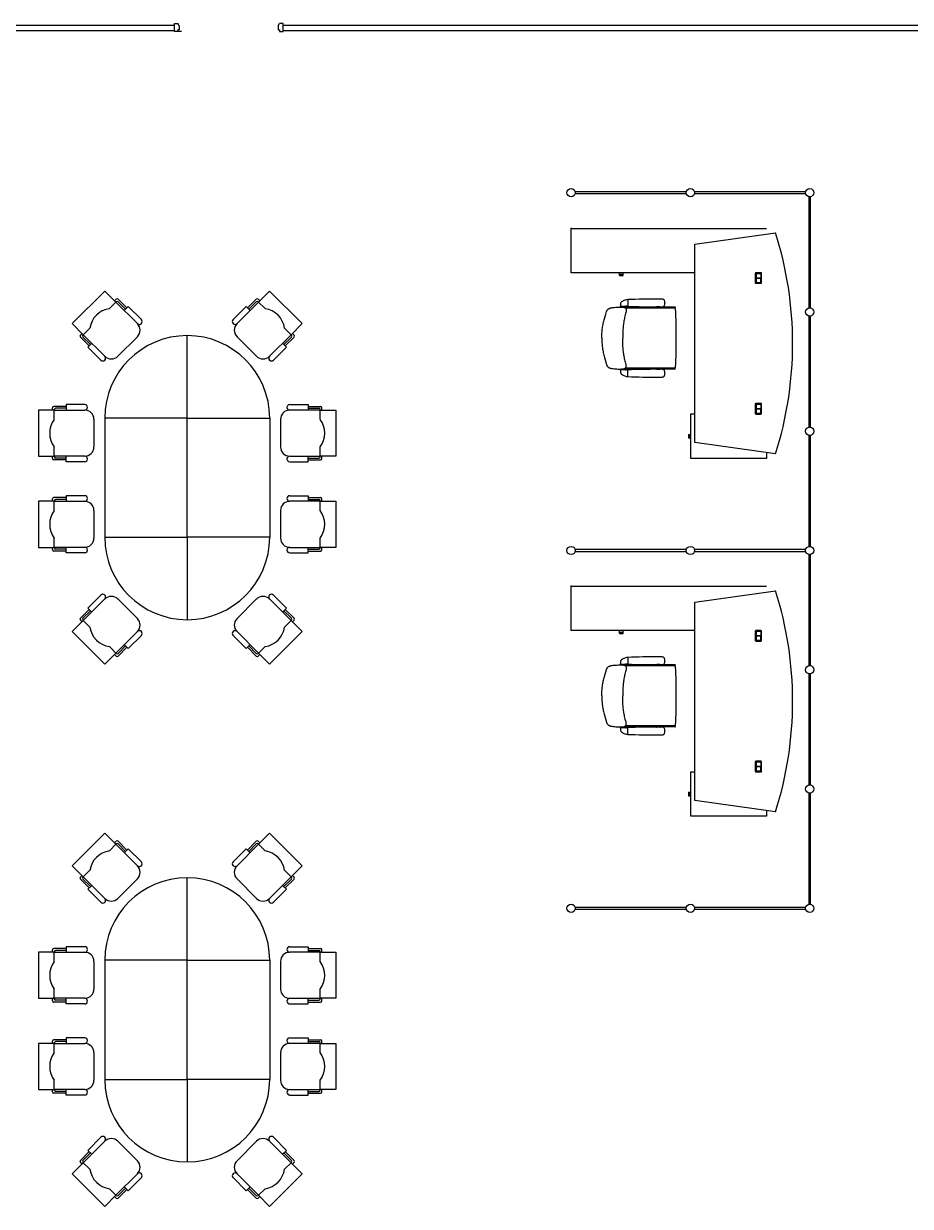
# Model space of a CAD drawing. Header units: millimetres. Extents: x 391350 to 515311, y -283575 to -199845.
# Drawn here: x 417007 to 425181, y -226667 to -215759 of the extents above; entities that cross this region are included whole.
import ezdxf

# ---------------------------------------------------------------- set-up
doc = ezdxf.new("R2010")
doc.units = ezdxf.units.MM

msp = doc.modelspace()

# ---------------------------------------------------------------- linework, layer by layer
at = {"color": 0}
for p, q in [((411467, -215773), (418398, -215773)), ((411467, -215823), (418398, -215823)), ((418398, -215832), (418398, -215759)), ((418398, -215759), (418429, -215759)), ((418463, -215832), (418398, -215832)), ((418442, -215778), (418429, -215759)), ((418442, -215816), (418429, -215816)), ((418429, -215816), (418429, -215832)), ((418442, -215778), (418442, -215816)), ((419354, -215778), (419367, -215759)), ((419354, -215778), (419354, -215816)), ((419354, -215816), (419367, -215816)), ((419398, -215759), (419367, -215759)), ((419367, -215816), (419367, -215832)), ((419367, -215832), (419398, -215832)), ((419398, -215832), (419398, -215759)), ((419398, -215773), (430845, -215773)), ((419398, -215823), (430845, -215823)), ((423116, -217310), (422091, -217310)), ((422091, -217327), (423116, -217327)), ((424216, -217310), (423191, -217310)), ((423191, -217327), (424216, -217327)), ((424245, -217356), (424245, -218381)), ((424262, -218381), (424262, -217356)), ((422056, -217647), (423856, -217647)), ((422056, -218057), (422056, -217647)), ((423196, -217793), (423939, -217689)), ((423196, -219623), (423196, -217793)), ((423186, -218057), (422056, -218057)), ((422499, -218070), (422499, -218057)), ((422499, -218082), (422499, -218070)), ((422499, -218070), (422533, -218070)), ((422499, -218082), (422533, -218082)), ((422533, -218070), (422533, -218057)), ((422533, -218082), (422533, -218070)), ((423752, -218062), (423752, -218148)), ((423804, -218056), (423758, -218056)), ((423758, -218146), (423758, -218064)), ((423759, -218064), (423759, -218105)), ((423759, -218103), (423804, -218103)), ((423804, -218105), (423759, -218105)), ((423759, -218105), (423804, -218105)), ((423759, -218105), (423759, -218146)), ((423804, -218107), (423759, -218107)), ((423760, -218062), (423802, -218062)), ((423802, -218063), (423760, -218063)), ((423804, -218064), (423804, -218146)), ((423804, -218064), (423804, -218105)), ((423804, -218146), (423804, -218105)), ((423810, -218148), (423810, -218062)), ((417755, -218225), (417454, -218525)), ((417857, -218327), (417755, -218225)), ((419172, -218327), (419274, -218225)), ((419274, -218225), (419575, -218525)), ((423758, -218154), (423804, -218154)), ((423802, -218148), (423760, -218148)), ((423760, -218148), (423802, -218148)), ((417797, -218387), (417860, -218324)), ((417845, -218315), (417860, -218300)), ((417857, -218327), (418056, -218525)), ((417959, -218381), (417878, -218300)), ((417947, -218393), (417878, -218324)), ((419172, -218327), (418974, -218525)), ((419070, -218381), (419151, -218300)), ((419082, -218393), (419151, -218324)), ((419184, -218315), (419169, -218300)), ((419232, -218387), (419169, -218324)), ((422577, -218365, 0), (422563, -218365, 0)), ((422577, -218305, 0), (422574, -218305, 0)), ((422577, -218305, 0), (422577, -218365, 0)), ((422917, -218335, 0), (422917, -218334, 0)), ((422917, -218335, 0), (422917, -218336, 0)), ((422509, -218369, 0), (422547, -218369, 0)), ((422512, -218369, 0), (422517, -218372, 0)), ((422537, -218369, 0), (422517, -218369, 0)), ((422520, -218372, 0), (422517, -218372, 0)), ((422521, -218369, 0), (422519, -218369, 0)), ((422534, -218372, 0), (422520, -218372, 0)), ((422521, -218369, 0), (422533, -218369, 0)), ((422533, -218369, 0), (422535, -218369, 0)), ((422537, -218372, 0), (422534, -218372, 0)), ((422542, -218369, 0), (422537, -218372, 0)), ((422838, -218373), (422548, -218373)), ((423010, -218383), (422555, -218383)), ((422842, -218371), (422842, -218371)), ((422871, -218370), (422845, -218370)), ((422875, -218371), (422875, -218371)), ((423013, -218373), (422878, -218373)), ((423014, -218376), (423011, -218383)), ((424245, -218456), (424245, -219481)), ((424262, -219481), (424262, -218456)), ((417454, -218525), (417557, -218628)), ((417554, -218631), (417617, -218567)), ((419475, -218631), (419412, -218567)), ((419575, -218525), (419472, -218628)), ((417530, -218631), (417545, -218616)), ((417611, -218730), (417530, -218649)), ((417623, -218718), (417554, -218649)), ((417755, -218826), (417557, -218628)), ((418056, -218646), (417875, -218826)), ((418515, -219396), (418515, -218636)), ((418974, -218646), (419154, -218826)), ((419274, -218826), (419472, -218628)), ((419406, -218718), (419475, -218649)), ((419418, -218730), (419500, -218649)), ((419500, -218631), (419484, -218616)), ((422337, -218659), (422337, -218659)), ((422337, -218659), (422337, -218659)), ((422509, -218949, 0), (422547, -218949, 0)), ((422512, -218949, 0), (422517, -218946, 0)), ((422520, -218946, 0), (422517, -218946, 0)), ((422537, -218949, 0), (422517, -218949, 0)), ((422521, -218949, 0), (422519, -218949, 0)), ((422534, -218946, 0), (422520, -218946, 0)), ((422521, -218949, 0), (422533, -218949, 0)), ((422533, -218949, 0), (422535, -218949, 0)), ((422537, -218946, 0), (422534, -218946, 0)), ((422542, -218949, 0), (422537, -218946, 0)), ((422838, -218945), (422548, -218945)), ((423010, -218935), (422555, -218935)), ((422577, -218953, 0), (422563, -218953, 0)), ((422577, -219013, 0), (422574, -219013, 0)), ((422577, -219013, 0), (422577, -218953, 0)), ((422842, -218946), (422842, -218946)), ((422871, -218948), (422845, -218948)), ((422875, -218946), (422875, -218946)), ((423013, -218945), (422878, -218945)), ((422917, -218983, 0), (422917, -218982, 0)), ((422917, -218983, 0), (422917, -218984, 0)), ((423014, -218942), (423011, -218935)), ((417145, -219323), (417145, -219748)), ((417289, -219323), (417145, -219323)), ((417272, -219323), (417272, -219302)), ((417400, -219289), (417285, -219289)), ((417289, -219408), (417289, -219319)), ((417289, -219323), (417570, -219323)), ((417400, -219306), (417302, -219306)), ((419740, -219323), (419460, -219323)), ((419630, -219289), (419744, -219289)), ((419630, -219306), (419727, -219306)), ((419740, -219408), (419740, -219319)), ((419740, -219323), (419885, -219323)), ((419757, -219323), (419757, -219302)), ((419885, -219323), (419885, -219748)), ((423752, -219268), (423752, -219354)), ((423804, -219262), (423758, -219262)), ((423758, -219352), (423758, -219270)), ((423759, -219270), (423759, -219311)), ((423759, -219309), (423804, -219309)), ((423804, -219311), (423759, -219311)), ((423759, -219311), (423804, -219311)), ((423759, -219311), (423759, -219352)), ((423804, -219313), (423759, -219313)), ((423760, -219268), (423802, -219268)), ((423802, -219269), (423760, -219269)), ((423804, -219270), (423804, -219311)), ((423804, -219270), (423804, -219352)), ((423804, -219352), (423804, -219311)), ((423810, -219354), (423810, -219268)), ((417655, -219408), (417655, -219663)), ((419375, -219408), (419375, -219663)), ((423159, -219769), (423159, -219358)), ((423159, -219358), (423196, -219358)), ((423758, -219360), (423804, -219360)), ((423802, -219354), (423760, -219354)), ((423760, -219354), (423802, -219354)), ((423135, -219547), (423135, -219580)), ((423135, -219547), (423147, -219547)), ((423147, -219547), (423147, -219581)), ((423147, -219547), (423159, -219547)), ((424245, -219556), (424245, -220581)), ((424262, -220581), (424262, -219556)), ((417289, -219753), (417289, -219663)), ((419740, -219753), (419740, -219663)), ((423135, -219580), (423147, -219580)), ((423147, -219581), (423159, -219581)), ((423939, -219727), (423196, -219623)), ((417145, -219748), (417289, -219748)), ((417272, -219770), (417272, -219748)), ((417400, -219782), (417285, -219782)), ((417570, -219748), (417289, -219748)), ((417400, -219765), (417302, -219765)), ((419460, -219748), (419740, -219748)), ((419630, -219765), (419727, -219765)), ((419630, -219782), (419744, -219782)), ((419885, -219748), (419740, -219748)), ((419757, -219770), (419757, -219748)), ((423856, -219769), (423159, -219769)), ((423856, -219716), (423856, -219769)), ((417289, -220164), (417145, -220164)), ((417145, -220164), (417145, -220589)), ((417272, -220164), (417272, -220143)), ((417400, -220130), (417285, -220130)), ((417289, -220249), (417289, -220160)), ((417289, -220164), (417570, -220164)), ((417400, -220147), (417302, -220147)), ((419740, -220164), (419460, -220164)), ((419630, -220130), (419744, -220130)), ((419630, -220147), (419727, -220147)), ((419740, -220249), (419740, -220160)), ((419740, -220164), (419885, -220164)), ((419757, -220164), (419757, -220143)), ((419885, -220164), (419885, -220589)), ((417655, -220249), (417655, -220504)), ((419375, -220249), (419375, -220504)), ((417289, -220593), (417289, -220504)), ((418515, -220496), (418515, -221256)), ((419740, -220593), (419740, -220504)), ((417145, -220589), (417289, -220589)), ((417272, -220610), (417272, -220589)), ((417400, -220623), (417285, -220623)), ((417570, -220589), (417289, -220589)), ((417400, -220606), (417302, -220606)), ((419460, -220589), (419740, -220589)), ((419630, -220606), (419727, -220606)), ((419630, -220623), (419744, -220623)), ((419885, -220589), (419740, -220589)), ((419757, -220610), (419757, -220589)), ((423116, -220610), (422091, -220610)), ((422091, -220627), (423116, -220627)), ((424216, -220610), (423191, -220610)), ((423191, -220627), (424216, -220627)), ((424245, -220656), (424245, -221681)), ((424262, -221681), (424262, -220656)), ((422056, -220947), (423856, -220947)), ((422056, -221357), (422056, -220947)), ((417755, -221065), (417557, -221264)), ((418056, -221246), (417875, -221065)), ((418974, -221246), (419154, -221065)), ((419274, -221065), (419472, -221264)), ((423196, -221093), (423939, -220989)), ((417611, -221162), (417530, -221243)), ((417623, -221174), (417554, -221243)), ((419406, -221174), (419475, -221243)), ((419418, -221162), (419500, -221243)), ((423196, -222923), (423196, -221093)), ((417454, -221366), (417557, -221264)), ((417530, -221261), (417545, -221276)), ((417554, -221261), (417617, -221324)), ((419475, -221261), (419412, -221324)), ((419575, -221366), (419472, -221264)), ((419500, -221261), (419484, -221276)), ((417755, -221667), (417454, -221366)), ((417857, -221564), (418056, -221366)), ((419172, -221564), (418974, -221366)), ((419274, -221667), (419575, -221366)), ((423186, -221357), (422056, -221357)), ((422499, -221370), (422499, -221357)), ((422499, -221382), (422499, -221370)), ((422499, -221370), (422533, -221370)), ((422499, -221382), (422533, -221382)), ((422533, -221370), (422533, -221357)), ((422533, -221382), (422533, -221370)), ((423752, -221362), (423752, -221448)), ((423804, -221356), (423758, -221356)), ((423758, -221446), (423758, -221364)), ((423759, -221364), (423759, -221405)), ((423759, -221403), (423804, -221403)), ((423804, -221405), (423759, -221405)), ((423759, -221405), (423804, -221405)), ((423759, -221405), (423759, -221446)), ((423804, -221407), (423759, -221407)), ((423760, -221362), (423802, -221362)), ((423802, -221363), (423760, -221363)), ((423804, -221364), (423804, -221446)), ((423804, -221364), (423804, -221405)), ((423804, -221446), (423804, -221405)), ((423810, -221448), (423810, -221362)), ((417797, -221504), (417860, -221567)), ((417947, -221498), (417878, -221567)), ((417959, -221510), (417878, -221591)), ((419070, -221510), (419151, -221591)), ((419082, -221498), (419151, -221567)), ((419232, -221504), (419169, -221567)), ((423758, -221454), (423804, -221454)), ((423802, -221448), (423760, -221448)), ((423760, -221448), (423802, -221448)), ((417857, -221564), (417755, -221667)), ((417845, -221576), (417860, -221591)), ((419184, -221576), (419169, -221591)), ((419172, -221564), (419274, -221667)), ((422577, -221605, 0), (422574, -221605, 0)), ((422577, -221605, 0), (422577, -221665, 0)), ((422917, -221635, 0), (422917, -221634, 0)), ((422917, -221635, 0), (422917, -221636, 0)), ((422509, -221669, 0), (422547, -221669, 0)), ((422512, -221669, 0), (422517, -221672, 0)), ((422537, -221669, 0), (422517, -221669, 0)), ((422520, -221672, 0), (422517, -221672, 0)), ((422521, -221669, 0), (422519, -221669, 0)), ((422534, -221672, 0), (422520, -221672, 0)), ((422521, -221669, 0), (422533, -221669, 0)), ((422533, -221669, 0), (422535, -221669, 0)), ((422537, -221672, 0), (422534, -221672, 0)), ((422542, -221669, 0), (422537, -221672, 0)), ((422838, -221673), (422548, -221673)), ((423010, -221683), (422555, -221683)), ((422577, -221665, 0), (422563, -221665, 0)), ((422842, -221671), (422842, -221671)), ((422871, -221670), (422845, -221670)), ((422875, -221671), (422875, -221671)), ((423013, -221673), (422878, -221673)), ((423014, -221676), (423011, -221683)), ((424245, -221756), (424245, -222781)), ((424262, -222781), (424262, -221756)), ((422337, -221959), (422337, -221959)), ((422337, -221959), (422337, -221959)), ((422509, -222249, 0), (422547, -222249, 0)), ((422512, -222249, 0), (422517, -222246, 0)), ((422520, -222246, 0), (422517, -222246, 0)), ((422537, -222249, 0), (422517, -222249, 0)), ((422521, -222249, 0), (422519, -222249, 0)), ((422534, -222246, 0), (422520, -222246, 0)), ((422521, -222249, 0), (422533, -222249, 0)), ((422533, -222249, 0), (422535, -222249, 0)), ((422537, -222246, 0), (422534, -222246, 0)), ((422542, -222249, 0), (422537, -222246, 0)), ((422838, -222245), (422548, -222245)), ((423010, -222235), (422555, -222235)), ((422577, -222253, 0), (422563, -222253, 0)), ((422577, -222313, 0), (422577, -222253, 0)), ((422842, -222246), (422842, -222246)), ((422871, -222248), (422845, -222248)), ((422875, -222246), (422875, -222246)), ((423013, -222245), (422878, -222245)), ((422917, -222283, 0), (422917, -222282, 0)), ((422917, -222283, 0), (422917, -222284, 0)), ((423014, -222242), (423011, -222235)), ((422577, -222313, 0), (422574, -222313, 0)), ((423752, -222568), (423752, -222654)), ((423804, -222562), (423758, -222562)), ((423758, -222652), (423758, -222570)), ((423759, -222570), (423759, -222611)), ((423759, -222609), (423804, -222609)), ((423804, -222611), (423759, -222611)), ((423759, -222611), (423804, -222611)), ((423759, -222611), (423759, -222652)), ((423804, -222613), (423759, -222613)), ((423760, -222568), (423802, -222568)), ((423802, -222569), (423760, -222569)), ((423804, -222570), (423804, -222611)), ((423804, -222570), (423804, -222652)), ((423804, -222652), (423804, -222611)), ((423810, -222654), (423810, -222568)), ((423159, -223069), (423159, -222658)), ((423159, -222658), (423196, -222658)), ((423758, -222660), (423804, -222660)), ((423802, -222654), (423760, -222654)), ((423760, -222654), (423802, -222654)), ((423135, -222847), (423135, -222880)), ((423135, -222847), (423147, -222847)), ((423135, -222880), (423147, -222880)), ((423147, -222847), (423147, -222881)), ((423147, -222847), (423159, -222847)), ((423147, -222881), (423159, -222881)), ((423939, -223027), (423196, -222923)), ((424245, -222856), (424245, -223881)), ((424262, -223881), (424262, -222856)), ((423856, -223016), (423856, -223069)), ((423856, -223069), (423159, -223069)), ((417755, -223225), (417454, -223525)), ((417857, -223327), (417755, -223225)), ((419172, -223327), (419274, -223225)), ((419274, -223225), (419575, -223525)), ((417797, -223387), (417860, -223324)), ((417845, -223315), (417860, -223300)), ((417857, -223327), (418056, -223525)), ((417959, -223381), (417878, -223300)), ((417947, -223393), (417878, -223324)), ((419172, -223327), (418974, -223525)), ((419070, -223381), (419151, -223300)), ((419082, -223393), (419151, -223324)), ((419184, -223315), (419169, -223300)), ((419232, -223387), (419169, -223324)), ((417454, -223525), (417557, -223628)), ((417554, -223631), (417617, -223567)), ((419475, -223631), (419412, -223567)), ((419575, -223525), (419472, -223628)), ((417530, -223631), (417545, -223616)), ((417611, -223730), (417530, -223649)), ((417623, -223718), (417554, -223649)), ((417755, -223826), (417557, -223628)), ((418056, -223646), (417875, -223826)), ((418515, -224396), (418515, -223636)), ((418974, -223646), (419154, -223826)), ((419274, -223826), (419472, -223628)), ((419406, -223718), (419475, -223649)), ((419418, -223730), (419500, -223649)), ((419500, -223631), (419484, -223616)), ((423116, -223910), (422091, -223910)), ((422091, -223927), (423116, -223927)), ((424216, -223910), (423191, -223910)), ((423191, -223927), (424216, -223927)), ((417145, -224323), (417145, -224748)), ((417289, -224323), (417145, -224323)), ((417272, -224323), (417272, -224302)), ((417400, -224289), (417285, -224289)), ((417289, -224408), (417289, -224319)), ((417289, -224323), (417570, -224323)), ((417400, -224306), (417302, -224306)), ((419740, -224323), (419460, -224323)), ((419630, -224289), (419744, -224289)), ((419630, -224306), (419727, -224306)), ((419740, -224408), (419740, -224319)), ((419740, -224323), (419885, -224323)), ((419757, -224323), (419757, -224302)), ((419885, -224323), (419885, -224748)), ((417655, -224408), (417655, -224663)), ((419375, -224408), (419375, -224663)), ((417289, -224753), (417289, -224663)), ((419740, -224753), (419740, -224663)), ((417145, -224748), (417289, -224748)), ((417272, -224770), (417272, -224748)), ((417400, -224782), (417285, -224782)), ((417570, -224748), (417289, -224748)), ((417400, -224765), (417302, -224765)), ((419460, -224748), (419740, -224748)), ((419630, -224765), (419727, -224765)), ((419630, -224782), (419744, -224782)), ((419885, -224748), (419740, -224748)), ((419757, -224770), (419757, -224748)), ((417289, -225164), (417145, -225164)), ((417145, -225164), (417145, -225589)), ((417272, -225164), (417272, -225143)), ((417400, -225130), (417285, -225130)), ((417289, -225249), (417289, -225160)), ((417289, -225164), (417570, -225164)), ((417400, -225147), (417302, -225147)), ((419740, -225164), (419460, -225164)), ((419630, -225130), (419744, -225130)), ((419630, -225147), (419727, -225147)), ((419740, -225249), (419740, -225160)), ((419740, -225164), (419885, -225164)), ((419757, -225164), (419757, -225143)), ((419885, -225164), (419885, -225589)), ((417655, -225249), (417655, -225504)), ((419375, -225249), (419375, -225504)), ((417289, -225593), (417289, -225504)), ((418515, -225496), (418515, -226256)), ((419740, -225593), (419740, -225504)), ((417145, -225589), (417289, -225589)), ((417272, -225610), (417272, -225589)), ((417400, -225623), (417285, -225623)), ((417570, -225589), (417289, -225589)), ((417400, -225606), (417302, -225606)), ((419460, -225589), (419740, -225589)), ((419630, -225606), (419727, -225606)), ((419630, -225623), (419744, -225623)), ((419885, -225589), (419740, -225589)), ((419757, -225610), (419757, -225589)), ((417755, -226065), (417557, -226264)), ((418056, -226246), (417875, -226065)), ((418974, -226246), (419154, -226065)), ((419274, -226065), (419472, -226264)), ((417611, -226162), (417530, -226243)), ((417623, -226174), (417554, -226243)), ((419406, -226174), (419475, -226243)), ((419418, -226162), (419500, -226243)), ((417454, -226366), (417557, -226264)), ((417530, -226261), (417545, -226276)), ((417554, -226261), (417617, -226324)), ((419475, -226261), (419412, -226324)), ((419575, -226366), (419472, -226264)), ((419500, -226261), (419484, -226276)), ((417755, -226667), (417454, -226366)), ((417857, -226564), (418056, -226366)), ((419172, -226564), (418974, -226366)), ((419274, -226667), (419575, -226366)), ((417797, -226504), (417860, -226567)), ((417947, -226498), (417878, -226567)), ((417959, -226510), (417878, -226591)), ((419070, -226510), (419151, -226591)), ((419082, -226498), (419151, -226567)), ((419232, -226504), (419169, -226567)), ((417857, -226564), (417755, -226667)), ((417845, -226576), (417860, -226591)), ((419184, -226576), (419169, -226591)), ((419172, -226564), (419274, -226667))]:
    msp.add_line(p, q, dxfattribs=at)
for points in [[(418092, -218489), (417971, -218369), (417935, -218405)], [(418938, -218489), (419058, -218369), (419094, -218405)], [(417719, -218862), (417599, -218742), (417635, -218706)], [(419310, -218862), (419430, -218742), (419394, -218706)], [(417570, -219272), (417400, -219272), (417400, -219323)], [(419460, -219272), (419630, -219272), (419630, -219323)], [(417570, -219799), (417400, -219799), (417400, -219748)], [(419460, -219799), (419630, -219799), (419630, -219748)], [(417570, -220113), (417400, -220113), (417400, -220164)], [(419460, -220113), (419630, -220113), (419630, -220164)], [(417570, -220640), (417400, -220640), (417400, -220589)], [(419460, -220640), (419630, -220640), (419630, -220589)], [(417719, -221029), (417599, -221150), (417635, -221186)], [(419310, -221029), (419430, -221150), (419394, -221186)], [(418092, -221402), (417971, -221522), (417935, -221486)], [(418938, -221402), (419058, -221522), (419094, -221486)], [(418092, -223489), (417971, -223369), (417935, -223405)], [(418938, -223489), (419058, -223369), (419094, -223405)], [(417719, -223862), (417599, -223742), (417635, -223706)], [(419310, -223862), (419430, -223742), (419394, -223706)], [(417570, -224272), (417400, -224272), (417400, -224323)], [(419460, -224272), (419630, -224272), (419630, -224323)], [(417570, -224799), (417400, -224799), (417400, -224748)], [(419460, -224799), (419630, -224799), (419630, -224748)], [(417570, -225113), (417400, -225113), (417400, -225164)], [(419460, -225113), (419630, -225113), (419630, -225164)], [(417570, -225640), (417400, -225640), (417400, -225589)], [(419460, -225640), (419630, -225640), (419630, -225589)], [(417719, -226029), (417599, -226150), (417635, -226186)], [(419310, -226029), (419430, -226150), (419394, -226186)], [(418092, -226402), (417971, -226522), (417935, -226486)], [(418938, -226402), (419058, -226522), (419094, -226486)]]:
    msp.add_lwpolyline(points, dxfattribs=at)
at = {"color": 0, "extrusion": (0, 0, -1), "flags": 128}
for points in [[(-422337, -218659), (-422337, -218648), (-422337, -218636), (-422338, -218625), (-422338, -218614), (-422339, -218602), (-422340, -218591), (-422341, -218580), (-422342, -218569), (-422344, -218557), (-422346, -218546), (-422348, -218535), (-422350, -218524), (-422352, -218513), (-422355, -218502), (-422358, -218492), (-422361, -218481), (-422367, -218459), (-422373, -218437), (-422380, -218415), (-422381, -218413), (-422382, -218410), (-422383, -218407), (-422384, -218405), (-422385, -218402), (-422387, -218400), (-422389, -218398), (-422391, -218396), (-422393, -218394), (-422395, -218392), (-422397, -218390), (-422399, -218389), (-422402, -218387), (-422404, -218386), (-422407, -218385), (-422410, -218384), (-422412, -218383), (-422415, -218382), (-422418, -218381), (-422420, -218380), (-422426, -218379), (-422431, -218378), (-422443, -218377), (-422454, -218376), (-422465, -218375), (-422476, -218374), (-422487, -218373), (-422499, -218373), (-422510, -218373), (-422516, -218373), (-422521, -218373), (-422527, -218373), (-422533, -218373), (-422536, -218374), (-422539, -218374), (-422541, -218375), (-422544, -218376), (-422547, -218377), (-422549, -218378), (-422552, -218380), (-422554, -218381), (-422556, -218383), (-422557, -218385), (-422558, -218386), (-422558, -218387), (-422559, -218388), (-422560, -218391), (-422561, -218393), (-422561, -218396), (-422562, -218399), (-422562, -218402), (-422562, -218405), (-422562, -218408), (-422561, -218411), (-422561, -218413), (-422560, -218419), (-422558, -218424), (-422555, -218435), (-422552, -218446), (-422549, -218457), (-422547, -218468), (-422545, -218479), (-422543, -218490), (-422541, -218501), (-422539, -218513), (-422538, -218524), (-422536, -218535), (-422535, -218546), (-422534, -218557), (-422533, -218569), (-422532, -218580), (-422532, -218591), (-422531, -218602), (-422531, -218614), (-422530, -218636), (-422530, -218659)], [(-422337, -221959), (-422337, -221948), (-422337, -221936), (-422338, -221925), (-422338, -221914), (-422339, -221902), (-422340, -221891), (-422341, -221880), (-422342, -221869), (-422344, -221857), (-422346, -221846), (-422348, -221835), (-422350, -221824), (-422352, -221813), (-422355, -221802), (-422358, -221792), (-422361, -221781), (-422367, -221759), (-422373, -221737), (-422380, -221715), (-422381, -221713), (-422382, -221710), (-422383, -221707), (-422384, -221705), (-422385, -221702), (-422387, -221700), (-422389, -221698), (-422391, -221696), (-422393, -221694), (-422395, -221692), (-422397, -221690), (-422399, -221689), (-422402, -221687), (-422404, -221686), (-422407, -221685), (-422410, -221684), (-422412, -221683), (-422415, -221682), (-422418, -221681), (-422420, -221680), (-422426, -221679), (-422431, -221678), (-422443, -221677), (-422454, -221676), (-422465, -221675), (-422476, -221674), (-422487, -221673), (-422499, -221673), (-422510, -221673), (-422516, -221673), (-422521, -221673), (-422527, -221673), (-422533, -221673), (-422536, -221674), (-422539, -221674), (-422541, -221675), (-422544, -221676), (-422547, -221677), (-422549, -221678), (-422552, -221680), (-422554, -221681), (-422556, -221683), (-422557, -221685), (-422558, -221686), (-422558, -221687), (-422559, -221688), (-422560, -221691), (-422561, -221693), (-422561, -221696), (-422562, -221699), (-422562, -221702), (-422562, -221705), (-422562, -221708), (-422561, -221711), (-422561, -221713), (-422560, -221719), (-422558, -221724), (-422555, -221735), (-422552, -221746), (-422549, -221757), (-422547, -221768), (-422545, -221779), (-422543, -221790), (-422541, -221801), (-422539, -221813), (-422538, -221824), (-422536, -221835), (-422535, -221846), (-422534, -221857), (-422533, -221869), (-422532, -221880), (-422532, -221891), (-422531, -221902), (-422531, -221914), (-422530, -221936), (-422530, -221959)]]:
    msp.add_lwpolyline(points, dxfattribs=at)
at = {"color": 0, "flags": 128}
for points in [[(422337, -218659), (422337, -218670), (422337, -218681), (422338, -218693), (422338, -218704), (422339, -218715), (422340, -218727), (422341, -218738), (422342, -218749), (422344, -218760), (422346, -218771), (422348, -218782), (422350, -218793), (422352, -218804), (422355, -218815), (422358, -218826), (422361, -218837), (422367, -218859), (422373, -218880), (422380, -218902), (422381, -218905), (422382, -218908), (422383, -218910), (422384, -218913), (422385, -218915), (422387, -218917), (422389, -218920), (422391, -218922), (422393, -218924), (422395, -218926), (422397, -218927), (422399, -218929), (422402, -218930), (422404, -218932), (422407, -218933), (422410, -218934), (422412, -218935), (422415, -218936), (422418, -218937), (422420, -218937), (422426, -218939), (422431, -218939), (422443, -218941), (422454, -218942), (422465, -218943), (422476, -218944), (422487, -218945), (422499, -218945), (422510, -218945), (422516, -218945), (422521, -218945), (422527, -218945), (422533, -218944), (422536, -218944), (422539, -218943), (422541, -218943), (422544, -218942), (422547, -218941), (422549, -218939), (422552, -218938), (422554, -218936), (422556, -218934), (422557, -218933), (422558, -218932), (422558, -218931), (422559, -218930), (422560, -218927), (422561, -218924), (422561, -218921), (422562, -218918), (422562, -218916), (422562, -218913), (422562, -218910), (422561, -218907), (422561, -218904), (422560, -218899), (422558, -218893), (422555, -218882), (422552, -218872), (422549, -218861), (422547, -218850), (422545, -218838), (422543, -218827), (422541, -218816), (422539, -218805), (422538, -218794), (422536, -218783), (422535, -218771), (422534, -218760), (422533, -218749), (422532, -218738), (422532, -218726), (422531, -218715), (422531, -218704), (422530, -218681), (422530, -218659)], [(422337, -221959), (422337, -221970), (422337, -221981), (422338, -221993), (422338, -222004), (422339, -222015), (422340, -222027), (422341, -222038), (422342, -222049), (422344, -222060), (422346, -222071), (422348, -222082), (422350, -222093), (422352, -222104), (422355, -222115), (422358, -222126), (422361, -222137), (422367, -222159), (422373, -222180), (422380, -222202), (422381, -222205), (422382, -222208), (422383, -222210), (422384, -222213), (422385, -222215), (422387, -222217), (422389, -222220), (422391, -222222), (422393, -222224), (422395, -222226), (422397, -222227), (422399, -222229), (422402, -222230), (422404, -222232), (422407, -222233), (422410, -222234), (422412, -222235), (422415, -222236), (422418, -222237), (422420, -222237), (422426, -222239), (422431, -222239), (422443, -222241), (422454, -222242), (422465, -222243), (422476, -222244), (422487, -222245), (422499, -222245), (422510, -222245), (422516, -222245), (422521, -222245), (422527, -222245), (422533, -222244), (422536, -222244), (422539, -222243), (422541, -222243), (422544, -222242), (422547, -222241), (422549, -222239), (422552, -222238), (422554, -222236), (422556, -222234), (422557, -222233), (422558, -222232), (422558, -222231), (422559, -222230), (422560, -222227), (422561, -222224), (422561, -222221), (422562, -222218), (422562, -222216), (422562, -222213), (422562, -222210), (422561, -222207), (422561, -222204), (422560, -222199), (422558, -222193), (422555, -222182), (422552, -222172), (422549, -222161), (422547, -222150), (422545, -222138), (422543, -222127), (422541, -222116), (422539, -222105), (422538, -222094), (422536, -222083), (422535, -222071), (422534, -222060), (422533, -222049), (422532, -222038), (422532, -222026), (422531, -222015), (422531, -222004), (422530, -221981), (422530, -221959)]]:
    msp.add_lwpolyline(points, dxfattribs=at)
at = {"color": 0}
for points in [[(418515, -220496), (418515, -219396), (417755, -219396), (417755, -220496)], [(418515, -220496), (418515, -219396), (419275, -219396), (419275, -220496)], [(418515, -225496), (418515, -224396), (417755, -224396), (417755, -225496)], [(418515, -225496), (418515, -224396), (419275, -224396), (419275, -225496)]]:
    msp.add_lwpolyline(points, close=True, dxfattribs=at)
for centre in [(422054, -217318), (423154, -217318), (424254, -217318), (424254, -218418), (424254, -219518), (422054, -220618), (423154, -220618), (424254, -220618), (424254, -221718), (424254, -222818), (422054, -223918), (423154, -223918), (424254, -223918)]:
    msp.add_circle(centre, 38, dxfattribs=at)
for centre, radius, start, end in [((420706, -218708), 3390, 342.5003, 17.4997), ((423758, -218062), 6, 90, 180), ((423760, -218064), 2, 90, 180), ((423760, -218146), 2, 180, 270), ((423760, -218064), 1.5, 90, 180), ((423760, -218146), 1.5, 180, 270), ((423802, -218064), 2, 0, 90), ((423802, -218064), 1.5, 0, 90), ((423802, -218146), 2, 270, 0), ((423802, -218146), 1.5, 270, 0), ((423804, -218062), 6, 0, 90), ((423758, -218148), 6, 180, 270), ((423804, -218148), 6, 270, 0), ((417869, -218309), 12.8, 45, 135), ((417869, -218333), 12.8, 45, 135), ((419160, -218309), 12.8, 45, 135), ((419160, -218333), 12.8, 45, 135), ((422807, -218387, 0), 300, 169.5623, 176.2553), ((422610, -218445, 0), 150, 123.806, 131.1159), ((422807, -218387, 0), 300, 169.529, 169.5623), ((422512, -218333, 0), 0.5, 131.1159, 169.5623), ((422610, -218445, 0), 150, 131.1159, 131.1825), ((422583, -218404, 0), 100, 106.1237, 123.806), ((422563, -218400, 0), 35, 90, 117.6604), ((422574, -218375, 0), 70, 90, 106.1237), ((422578, -218305, 0), 0.8, 92.1625, 180), ((422578, -218365, 0), 0.8, 180, 267.8375), ((422838, -225199, 0), 6900, 89.8927, 92.1625), ((422867, -219561, 0), 1262, 88.8285, 90.7164), ((422893, -218337, 0), 37.4, 69.7407, 89.7876), ((422901, -218314, 0), 13.7, 31.5291, 70.5701), ((422901, -218355, 0), 13.7, 289.4299, 328.4709), ((422893, -218319, 0), 22.5, 7.9869, 31.2718), ((422893, -218351, 0), 22.5, 328.7282, 352.0131), ((422857, -218327, 0), 59.9, 2.607, 10.5296), ((422857, -218343, 0), 59.9, 349.4704, 357.393), ((422680, -218336, 0), 237, 0.5676, 2.9749), ((422680, -218333, 0), 237, 357.0251, 359.4324), ((417827, -218598), 212, 98.1301, 171.8699), ((419202, -218598), 212, 8.1301, 81.8699), ((422509, -218367, 0), 1.5, 176.2553, 270), ((422548, -218389), 16, 90, 117.9094), ((422838, -211471, 0), 6900, 267.8375, 270.1073), ((422838, -218368), 5, 270, 315), ((422845, -218375), 5, 90, 135), ((422867, -217109, 0), 1262, 269.2836, 271.1715), ((422871, -218375), 5, 45, 90), ((422878, -218368), 5, 225, 270), ((422893, -218333, 0), 37.4, 270.2124, 290.2593), ((423010, -218390), 7, 3.0846, 90), ((423013, -218375), 2, 334.1492, 90), ((418018, -218659), 5006, 0, 3.0846), ((418074, -218507), 25.5, 225, 45), ((417995, -218586), 85, 315, 45), ((418956, -218507), 25.5, 135, 315), ((419034, -218586), 85, 135, 225), ((417539, -218640), 12.8, 135, 225), ((417563, -218640), 12.8, 135, 225), ((418515, -219396), 760, 0, 180), ((419466, -218640), 12.8, 315, 45), ((419491, -218640), 12.8, 315, 45), ((418018, -218659), 5006, 356.9154, 0), ((417737, -218844), 25.5, 225, 45), ((417815, -218766), 85, 225, 315), ((419214, -218766), 85, 225, 315), ((419292, -218844), 25.5, 135, 315), ((422509, -218950, 0), 1.5, 90, 183.7447), ((422807, -218931, 0), 300, 183.7447, 190.4377), ((422610, -218872, 0), 150, 228.8841, 236.194), ((422610, -218872, 0), 150, 228.8175, 228.8841), ((422512, -218985, 0), 0.5, 190.4377, 228.8841), ((422807, -218931, 0), 300, 190.4377, 190.471), ((422583, -218914, 0), 100, 236.194, 253.8763), ((422548, -218929), 16, 242.0906, 270), ((422563, -218918, 0), 35, 242.3396, 270), ((422574, -218943, 0), 70, 253.8763, 270), ((422578, -218953, 0), 0.8, 92.1625, 180), ((422578, -219013, 0), 0.8, 180, 267.8375), ((422838, -225847, 0), 6900, 89.8927, 92.1625), ((422838, -212119, 0), 6900, 267.8375, 270.1073), ((422838, -218950), 5, 45, 90), ((422845, -218943), 5, 225, 270), ((422867, -220209, 0), 1262, 88.8285, 90.7164), ((422867, -217757, 0), 1262, 269.2836, 271.1715), ((422871, -218943), 5, 270, 315), ((422878, -218950), 5, 90, 135), ((422893, -218985, 0), 37.4, 69.7407, 89.7876), ((422893, -218981, 0), 37.4, 270.2124, 290.2593), ((422901, -218962, 0), 13.7, 31.5291, 70.5701), ((422901, -219003, 0), 13.7, 289.4299, 328.4709), ((422893, -218967, 0), 22.5, 7.9869, 31.2718), ((422893, -218999, 0), 22.5, 328.7282, 352.0131), ((422857, -218975, 0), 59.9, 2.607, 10.5296), ((422857, -218991, 0), 59.9, 349.4704, 357.393), ((422680, -218984, 0), 237, 0.5676, 2.9749), ((422680, -218981, 0), 237, 357.0251, 359.4324), ((423010, -218928), 7, 270, 356.9154), ((423013, -218943), 2, 270, 25.8508), ((417285, -219302), 12.8, 90, 180), ((417302, -219319), 12.8, 90, 180), ((417570, -219298), 25.5, 270, 90), ((417570, -219408), 85, 0, 90), ((419460, -219408), 85, 90, 180), ((419460, -219298), 25.5, 90, 270), ((419727, -219319), 12.8, 0, 90), ((419744, -219302), 12.8, 0, 90), ((423758, -219268), 6, 90, 180), ((423760, -219270), 2, 90, 180), ((423760, -219270), 1.5, 90, 180), ((423802, -219270), 2, 0, 90), ((423802, -219270), 1.5, 0, 90), ((423804, -219268), 6, 0, 90), ((417459, -219536), 212, 143.1301, 216.8699), ((419570, -219536), 212, 323.1301, 36.8699), ((423758, -219354), 6, 180, 270), ((423760, -219352), 2, 180, 270), ((423760, -219352), 1.5, 180, 270), ((423802, -219352), 1.5, 270, 0), ((423802, -219352), 2, 270, 0), ((423804, -219354), 6, 270, 0), ((417570, -219663), 85, 270, 0), ((419460, -219663), 85, 180, 270), ((417285, -219770), 12.8, 180, 270), ((417302, -219753), 12.8, 180, 270), ((417570, -219774), 25.5, 270, 90), ((419460, -219774), 25.5, 90, 270), ((419727, -219753), 12.8, 270, 0), ((419744, -219770), 12.8, 270, 0), ((417285, -220143), 12.8, 90, 180), ((417302, -220160), 12.8, 90, 180), ((417570, -220138), 25.5, 270, 90), ((417570, -220249), 85, 0, 90), ((419460, -220249), 85, 90, 180), ((419460, -220138), 25.5, 90, 270), ((419727, -220160), 12.8, 0, 90), ((419744, -220143), 12.8, 0, 90), ((417459, -220376), 212, 143.1301, 216.8699), ((419570, -220376), 212, 323.1301, 36.8699), ((417570, -220504), 85, 270, 0), ((418515, -220496), 760, 180, 0), ((419460, -220504), 85, 180, 270), ((417285, -220610), 12.8, 180, 270), ((417302, -220593), 12.8, 180, 270), ((417570, -220614), 25.5, 270, 90), ((419460, -220614), 25.5, 90, 270), ((419727, -220593), 12.8, 270, 0), ((419744, -220610), 12.8, 270, 0), ((417737, -221047), 25.5, 315, 135), ((417815, -221126), 85, 45, 135), ((419214, -221126), 85, 45, 135), ((419292, -221047), 25.5, 45, 225), ((420706, -222008), 3390, 342.5003, 17.4997), ((417539, -221252), 12.8, 135, 225), ((417563, -221252), 12.8, 135, 225), ((417995, -221306), 85, 315, 45), ((419034, -221306), 85, 135, 225), ((419466, -221252), 12.8, 315, 45), ((419491, -221252), 12.8, 315, 45), ((417827, -221294), 212, 188.1301, 261.8699), ((418074, -221384), 25.5, 315, 135), ((418956, -221384), 25.5, 45, 225), ((419202, -221294), 212, 278.1301, 351.8699), ((423758, -221362), 6, 90, 180), ((423760, -221364), 2, 90, 180), ((423760, -221364), 1.5, 90, 180), ((423802, -221364), 2, 0, 90), ((423802, -221364), 1.5, 0, 90), ((423804, -221362), 6, 0, 90), ((423758, -221448), 6, 180, 270), ((423760, -221446), 2, 180, 270), ((423760, -221446), 1.5, 180, 270), ((423802, -221446), 2, 270, 0), ((423802, -221446), 1.5, 270, 0), ((423804, -221448), 6, 270, 0), ((417869, -221558), 12.8, 225, 315), ((417869, -221582), 12.8, 225, 315), ((419160, -221558), 12.8, 225, 315), ((419160, -221582), 12.8, 225, 315), ((422807, -221687, 0), 300, 169.5623, 176.2553), ((422610, -221745, 0), 150, 123.806, 131.1159), ((422807, -221687, 0), 300, 169.529, 169.5623), ((422512, -221633, 0), 0.5, 131.1159, 169.5623), ((422610, -221745, 0), 150, 131.1159, 131.1825), ((422583, -221704, 0), 100, 106.1237, 123.806), ((422574, -221675, 0), 70, 90, 106.1237), ((422578, -221605, 0), 0.8, 92.1625, 180), ((422838, -228499, 0), 6900, 89.8927, 92.1625), ((422867, -222861, 0), 1262, 88.8285, 90.7164), ((422893, -221637, 0), 37.4, 69.7407, 89.7876), ((422901, -221614, 0), 13.7, 31.5291, 70.5701), ((422893, -221619, 0), 22.5, 7.9869, 31.2718), ((422857, -221627, 0), 59.9, 2.607, 10.5296), ((422680, -221636, 0), 237, 0.5676, 2.9749), ((422680, -221633, 0), 237, 357.0251, 359.4324), ((422509, -221667, 0), 1.5, 176.2553, 270), ((422548, -221689), 16, 90, 117.9094), ((422563, -221700, 0), 35, 90, 117.6604), ((422578, -221665, 0), 0.8, 180, 267.8375), ((422838, -214771, 0), 6900, 267.8375, 270.1073), ((422838, -221668), 5, 270, 315), ((422845, -221675), 5, 90, 135), ((422867, -220409, 0), 1262, 269.2836, 271.1715), ((422871, -221675), 5, 45, 90), ((422878, -221668), 5, 225, 270), ((422893, -221633, 0), 37.4, 270.2124, 290.2593), ((422901, -221655, 0), 13.7, 289.4299, 328.4709), ((422893, -221651, 0), 22.5, 328.7282, 352.0131), ((422857, -221643, 0), 59.9, 349.4704, 357.393), ((423010, -221690), 7, 3.0846, 90), ((423013, -221675), 2, 334.1492, 90), ((418018, -221959), 5006, 0, 3.0846), ((418018, -221959), 5006, 356.9154, 0), ((422509, -222250, 0), 1.5, 90, 183.7447), ((422807, -222231, 0), 300, 183.7447, 190.4377), ((422610, -222172, 0), 150, 228.8841, 236.194), ((422610, -222172, 0), 150, 228.8175, 228.8841), ((422512, -222285, 0), 0.5, 190.4377, 228.8841), ((422807, -222231, 0), 300, 190.4377, 190.471), ((422548, -222229), 16, 242.0906, 270), ((422563, -222218, 0), 35, 242.3396, 270), ((422578, -222253, 0), 0.8, 92.1625, 180), ((422838, -229147, 0), 6900, 89.8927, 92.1625), ((422838, -222250), 5, 45, 90), ((422845, -222243), 5, 225, 270), ((422867, -223509, 0), 1262, 88.8285, 90.7164), ((422871, -222243), 5, 270, 315), ((422878, -222250), 5, 90, 135), ((422893, -222285, 0), 37.4, 69.7407, 89.7876), ((422901, -222262, 0), 13.7, 31.5291, 70.5701), ((422893, -222267, 0), 22.5, 7.9869, 31.2718), ((422857, -222275, 0), 59.9, 2.607, 10.5296), ((422680, -222284, 0), 237, 0.5676, 2.9749), ((422680, -222281, 0), 237, 357.0251, 359.4324), ((423010, -222228), 7, 270, 356.9154), ((423013, -222243), 2, 270, 25.8508), ((422583, -222214, 0), 100, 236.194, 253.8763), ((422574, -222243, 0), 70, 253.8763, 270), ((422578, -222313, 0), 0.8, 180, 267.8375), ((422838, -215419, 0), 6900, 267.8375, 270.1073), ((422867, -221057, 0), 1262, 269.2836, 271.1715), ((422893, -222281, 0), 37.4, 270.2124, 290.2593), ((422901, -222303, 0), 13.7, 289.4299, 328.4709), ((422893, -222299, 0), 22.5, 328.7282, 352.0131), ((422857, -222291, 0), 59.9, 349.4704, 357.393), ((423758, -222568), 6, 90, 180), ((423760, -222570), 2, 90, 180), ((423760, -222570), 1.5, 90, 180), ((423802, -222570), 2, 0, 90), ((423802, -222570), 1.5, 0, 90), ((423804, -222568), 6, 0, 90), ((423758, -222654), 6, 180, 270), ((423760, -222652), 2, 180, 270), ((423760, -222652), 1.5, 180, 270), ((423802, -222652), 1.5, 270, 0), ((423802, -222652), 2, 270, 0), ((423804, -222654), 6, 270, 0), ((417869, -223309), 12.8, 45, 135), ((417869, -223333), 12.8, 45, 135), ((419160, -223309), 12.8, 45, 135), ((419160, -223333), 12.8, 45, 135), ((417827, -223598), 212, 98.1301, 171.8699), ((418074, -223507), 25.5, 225, 45), ((418956, -223507), 25.5, 135, 315), ((419202, -223598), 212, 8.1301, 81.8699), ((417995, -223586), 85, 315, 45), ((419034, -223586), 85, 135, 225), ((417539, -223640), 12.8, 135, 225), ((417563, -223640), 12.8, 135, 225), ((418515, -224396), 760, 0, 180), ((419466, -223640), 12.8, 315, 45), ((419491, -223640), 12.8, 315, 45), ((417737, -223844), 25.5, 225, 45), ((417815, -223766), 85, 225, 315), ((419214, -223766), 85, 225, 315), ((419292, -223844), 25.5, 135, 315), ((417285, -224302), 12.8, 90, 180), ((417302, -224319), 12.8, 90, 180), ((417570, -224298), 25.5, 270, 90), ((417570, -224408), 85, 0, 90), ((419460, -224408), 85, 90, 180), ((419460, -224298), 25.5, 90, 270), ((419727, -224319), 12.8, 0, 90), ((419744, -224302), 12.8, 0, 90), ((417459, -224536), 212, 143.1301, 216.8699), ((419570, -224536), 212, 323.1301, 36.8699), ((417570, -224663), 85, 270, 0), ((419460, -224663), 85, 180, 270), ((417285, -224770), 12.8, 180, 270), ((417302, -224753), 12.8, 180, 270), ((417570, -224774), 25.5, 270, 90), ((419460, -224774), 25.5, 90, 270), ((419727, -224753), 12.8, 270, 0), ((419744, -224770), 12.8, 270, 0), ((417570, -225138), 25.5, 270, 90), ((419460, -225138), 25.5, 90, 270), ((417285, -225143), 12.8, 90, 180), ((417302, -225160), 12.8, 90, 180), ((417570, -225249), 85, 0, 90), ((419460, -225249), 85, 90, 180), ((419727, -225160), 12.8, 0, 90), ((419744, -225143), 12.8, 0, 90), ((417459, -225376), 212, 143.1301, 216.8699), ((419570, -225376), 212, 323.1301, 36.8699), ((417570, -225504), 85, 270, 0), ((418515, -225496), 760, 180, 0), ((419460, -225504), 85, 180, 270), ((417285, -225610), 12.8, 180, 270), ((417302, -225593), 12.8, 180, 270), ((417570, -225614), 25.5, 270, 90), ((419460, -225614), 25.5, 90, 270), ((419727, -225593), 12.8, 270, 0), ((419744, -225610), 12.8, 270, 0), ((417737, -226047), 25.5, 315, 135), ((417815, -226126), 85, 45, 135), ((419214, -226126), 85, 45, 135), ((419292, -226047), 25.5, 45, 225), ((417539, -226252), 12.8, 135, 225), ((417563, -226252), 12.8, 135, 225), ((417827, -226294), 212, 188.1301, 261.8699), ((417995, -226306), 85, 315, 45), ((419034, -226306), 85, 135, 225), ((419202, -226294), 212, 278.1301, 351.8699), ((419466, -226252), 12.8, 315, 45), ((419491, -226252), 12.8, 315, 45), ((418074, -226384), 25.5, 315, 135), ((418956, -226384), 25.5, 45, 225), ((417869, -226558), 12.8, 225, 315), ((417869, -226582), 12.8, 225, 315), ((419160, -226558), 12.8, 225, 315), ((419160, -226582), 12.8, 225, 315)]:
    msp.add_arc(centre, radius, start, end, dxfattribs=at)
for p in [(422056, -217647), (422056, -220947)]:
    msp.add_point(p, dxfattribs=at)

doc.saveas('drawing.dxf')
